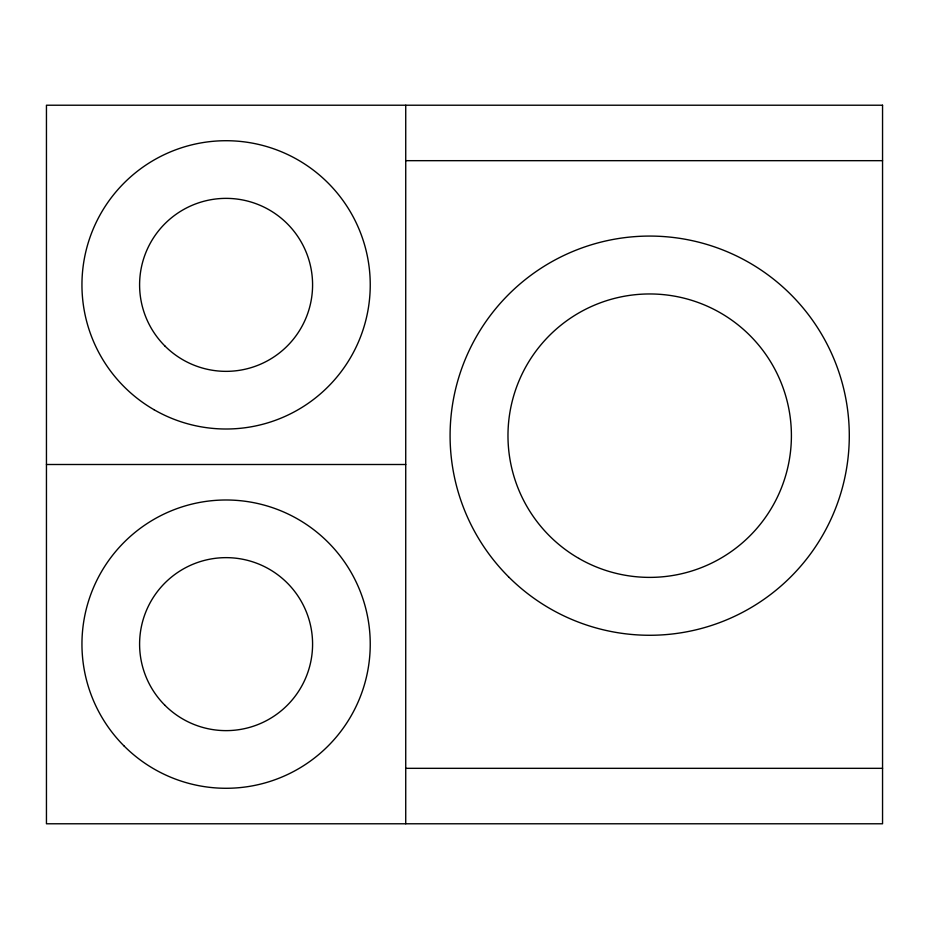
<?xml version="1.0" encoding="UTF-8"?>
<svg xmlns="http://www.w3.org/2000/svg" width="929" height="929" viewBox="0 0 929 929"><rect width="100%" height="100%" fill="white"/><g stroke="black" fill="none" stroke-linecap="round" stroke-linejoin="round"><path stroke-width="1.39" d="M405.729 160.671L882.55 160.671M46.45 464.5L405.729 464.5M405.729 768.329L882.55 768.329M405.729 105.221L405.729 823.779M882.55 105.221L46.45 105.221L46.45 823.779L882.55 823.779L882.55 105.221M508.546 576.804A199.596 199.596 0 0 0 842.487 487.33A199.596 199.596 0 0 0 598.021 242.875A199.596 199.596 0 0 0 508.546 576.804M578.825 558.399A141.719 141.719 0 0 0 791.403 435.666A141.719 141.719 0 0 0 578.825 312.945A141.719 141.719 0 0 0 578.825 558.399M154.017 409.701A144.158 144.158 0 0 0 370.241 284.866A144.158 144.158 0 0 0 154.017 160.02A144.158 144.158 0 0 0 154.017 409.701M164.932 346.018A86.49 86.49 0 0 0 309.636 307.244A86.49 86.49 0 0 0 203.706 201.314A86.49 86.49 0 0 0 164.932 346.018M124.161 746.068A144.158 144.158 0 0 0 365.329 681.445A144.158 144.158 0 0 0 188.784 504.9A144.158 144.158 0 0 0 124.161 746.068M164.932 705.297A86.49 86.49 0 0 0 309.636 666.523A86.49 86.49 0 0 0 203.706 560.593A86.49 86.49 0 0 0 164.932 705.297"/></g></svg>
